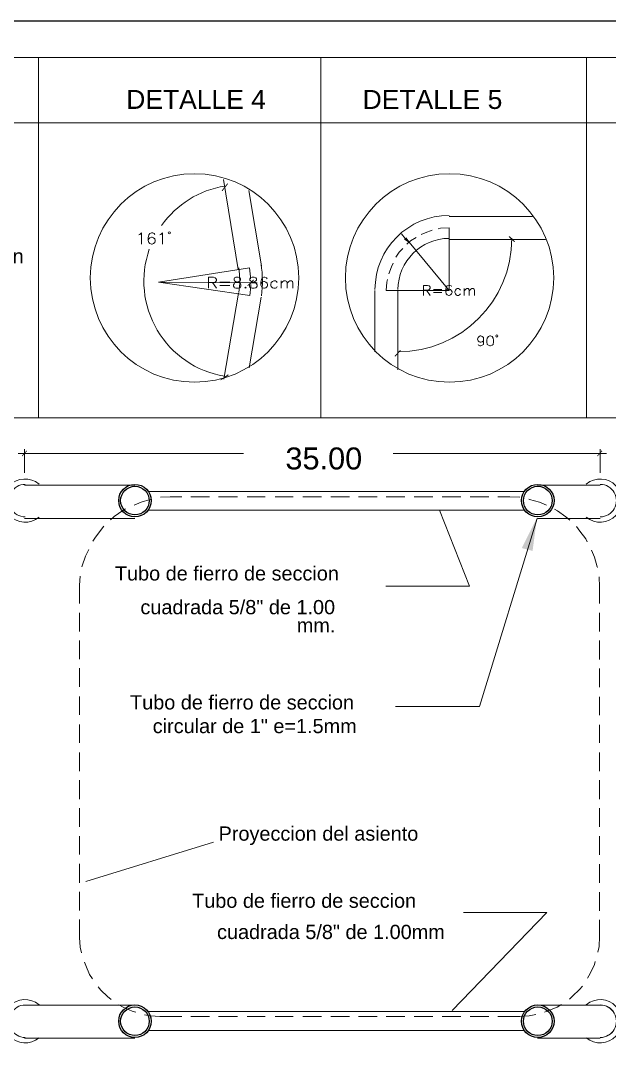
# Model space of a CAD drawing. Header units: inches. Extents: x 0.22 to 6.49, y 0.27 to 4.47.
# Drawn here: x 3.22 to 4.483, y 2.241 to 4.474 of the extents above; entities that cross this region are included whole.
import ezdxf

# ---------------------------------------------------------------- set-up
doc = ezdxf.new("R2010")
doc.units = ezdxf.units.IN
doc.header["$MEASUREMENT"] = 0
for name, color, linetype in [('PDF_PDF10_PDF9_PDF3_PDF5_0', 7, 'Continuous'), ('PDF_PDF10_PDF9_PDF3_PDF5_COTAS', 7, 'Continuous'), ('PDF_PDF10_PDF9_PDF3_PDF5_COTAS-01', 7, 'Continuous'), ('PDF_PDF10_PDF9_PDF3_PDF5_CUBIERTA', 7, 'Continuous'), ('PDF_PDF10_PDF9_PDF3_PDF5_PIEZAS', 7, 'Continuous'), ('PDF_Texto', 7, 'Continuous')]:
    doc.layers.add(name, color=color, linetype=linetype)
doc.layers.add('PDF_PDF10_PDF9_PDF3_PDF5_LINEAS COMPLEMENTARIAS', color=7, linetype='Continuous', true_color=0x7f7f7f)
doc.styles.add('PDF Arial', font='arial.ttf')

msp = doc.modelspace()

# ---------------------------------------------------------------- linework, layer by layer
at = {"layer": 'PDF_PDF10_PDF9_PDF3_PDF5_0', "lineweight": 5}
for points in [[(0.2955, 3.6222), (0.2955, 4.3958), (6.4104, 4.3958)], [(3.5002, 3.4476), (3.4975, 3.4469), (3.4778, 3.4409), (3.463, 3.4348)], [(3.5652, 3.4524), (3.5401, 3.4524), (3.5198, 3.4517)], [(3.6247, 3.4524), (3.5848, 3.4524)], [(3.685, 3.4524), (3.6443, 3.4524)], [(3.7445, 3.4524), (3.7053, 3.4524)], [(3.8047, 3.4524), (3.7655, 3.4524)], [(3.865, 3.4524), (3.825, 3.4524)], [(3.9252, 3.4524), (3.8853, 3.4524)], [(3.9848, 3.4524), (3.9448, 3.4524)], [(4.0443, 3.4524), (4.0044, 3.4524)], [(4.1046, 3.4524), (4.064, 3.4524)], [(4.1641, 3.4524), (4.1242, 3.4524)], [(4.2244, 3.4524), (4.1844, 3.4524)], [(4.2907, 3.4517), (4.2697, 3.4524), (4.244, 3.4524)], [(4.3482, 3.4348), (4.3333, 3.4409), (4.3117, 3.4469), (4.3103, 3.4476)], [(3.4447, 3.4266), (3.4386, 3.4233), (3.4203, 3.4104), (3.4122, 3.403)], [(4.3983, 3.4023), (4.3895, 3.4097), (4.3719, 3.4226), (4.3658, 3.426)], [(3.398, 3.3894), (3.3905, 3.3806), (3.3784, 3.3637), (3.3743, 3.3576)], [(4.4355, 3.3563), (4.4328, 3.3623), (4.42, 3.3793), (4.4125, 3.3887)], [(3.3655, 3.3393), (3.3587, 3.3251), (3.3513, 3.3048), (3.3506, 3.3021)], [(4.4579, 3.3008), (4.4572, 3.3021), (4.4511, 3.3231), (4.445, 3.338)], [(3.3472, 3.2825), (3.3459, 3.2629), (3.3459, 3.2236)], [(4.4619, 3.2236), (4.4619, 3.2595), (4.4612, 3.2811)], [(3.3459, 3.204), (3.3459, 3.164)], [(4.4619, 3.164), (4.4619, 3.204)], [(3.3459, 3.1444), (3.3459, 3.1045)], [(4.4619, 3.1038), (4.4619, 3.1444)], [(3.3459, 3.0849), (3.3459, 3.0449)], [(4.4619, 3.0442), (4.4619, 3.0842)], [(3.3459, 3.0239), (3.3459, 2.9847)], [(4.4619, 2.984), (4.4619, 3.0233)], [(3.3459, 2.9644), (3.3459, 2.9245)], [(4.4619, 2.9245), (4.4619, 2.9637)], [(3.3459, 2.9041), (3.3459, 2.8642)], [(4.4619, 2.8642), (4.4619, 2.9041)], [(3.3459, 2.8446), (3.3459, 2.804)], [(4.4619, 2.804), (4.4619, 2.8446)], [(3.3459, 2.7844), (3.3459, 2.7444)], [(4.4619, 2.7444), (4.4619, 2.7844)], [(3.3459, 2.7241), (3.3459, 2.6849)], [(4.4619, 2.6842), (4.4619, 2.7241)], [(3.3459, 2.6652), (3.3459, 2.6246)], [(4.4619, 2.624), (4.4619, 2.6646)], [(3.3459, 2.605), (3.3459, 2.5651)], [(4.4619, 2.5644), (4.4619, 2.6043)], [(3.3459, 2.5454), (3.3459, 2.5069), (3.3472, 2.4859), (3.3499, 2.4737)], [(4.4585, 2.4751), (4.4612, 2.4879), (4.4619, 2.5089), (4.4619, 2.5448)], [(3.3567, 2.4541), (3.3594, 2.4466), (3.3675, 2.4277), (3.3736, 2.4182)], [(4.4362, 2.4196), (4.4423, 2.4297), (4.4511, 2.4487), (4.4531, 2.4554)], [(3.3858, 2.4013), (3.3912, 2.3938), (3.4061, 2.3803), (3.4136, 2.3742)], [(4.3976, 2.3749), (4.4044, 2.381), (4.4193, 2.3952), (4.4254, 2.4026)], [(3.4298, 2.3627), (3.4393, 2.3573), (3.4589, 2.3485), (3.4663, 2.3465)], [(4.3442, 2.3465), (4.3509, 2.3492), (4.3712, 2.3573), (4.3807, 2.3634)], [(3.4853, 2.3411), (3.4982, 2.339), (3.5185, 2.3377), (3.5652, 2.3377)], [(3.5848, 2.3377), (3.6247, 2.3377)], [(3.6443, 2.3377), (3.685, 2.3377)], [(3.7053, 2.3377), (3.7445, 2.3377)], [(3.7655, 2.3377), (3.8047, 2.3377)], [(3.825, 2.3377), (3.865, 2.3377)], [(3.8853, 2.3377), (3.9252, 2.3377)], [(3.9448, 2.3377), (3.9848, 2.3377)], [(4.0044, 2.3377), (4.0443, 2.3377)], [(4.064, 2.3377), (4.1046, 2.3377)], [(4.1242, 2.3377), (4.1641, 2.3377)], [(4.1844, 2.3377), (4.2244, 2.3377)], [(4.244, 2.3377), (4.2907, 2.3377), (4.311, 2.339), (4.3252, 2.3417)]]:
    msp.add_lwpolyline(points, dxfattribs=at)
at = {"layer": 'PDF_PDF10_PDF9_PDF3_PDF5_0', "lineweight": 18}
for points in [[(3.6545, 4.1339), (3.6863, 3.9403)], [(3.7093, 4.1102), (3.7364, 3.9485)], [(4.1391, 4.054), (4.3184, 4.054)], [(4.1025, 4.0249), (4.0876, 4.0195), (4.0795, 4.0155)], [(4.1391, 4.0303), (4.1208, 4.029), (4.1154, 4.0276)], [(4.0687, 4.0094), (4.0565, 4.0019), (4.0484, 3.9952)], [(4.1391, 4.0053), (4.3462, 4.0053)], [(4.0396, 3.9857), (4.0321, 3.9776), (4.0247, 3.9667)], [(4.0193, 3.9545), (4.0152, 3.9464), (4.0098, 3.9315)], [(3.7127, 3.9207), (3.7127, 3.9248), (3.7107, 3.9444)], [(3.7113, 3.8848), (3.7134, 3.9051), (3.7134, 3.9085)], [(4.0071, 3.9193), (4.0058, 3.9133), (4.0044, 3.8957)], [(3.6558, 3.7055), (3.687, 3.8896)], [(3.98, 3.8957), (3.98, 3.7637)], [(4.0288, 3.8957), (4.0288, 3.7251)], [(4.0843, 3.8848), (4.0843, 3.9065), (4.0931, 3.9065), (4.0964, 3.9058), (4.0971, 3.9045), (4.0985, 3.9024), (4.0985, 3.9004), (4.0971, 3.8984), (4.0964, 3.8977), (4.0931, 3.8963), (4.0843, 3.8963)], [(4.091, 3.8963), (4.0985, 3.8848)], [(4.1059, 3.8977), (4.1235, 3.8977)], [(4.1059, 3.8909), (4.1235, 3.8909)], [(4.1445, 3.9038), (4.1438, 3.9058), (4.1404, 3.9065), (4.1384, 3.9065), (4.135, 3.9058), (4.133, 3.9024), (4.1323, 3.8977), (4.1323, 3.8923), (4.133, 3.8882), (4.135, 3.8862), (4.1384, 3.8848), (4.1391, 3.8848), (4.1425, 3.8862), (4.1445, 3.8882), (4.1459, 3.8909), (4.1459, 3.8923), (4.1445, 3.895), (4.1425, 3.8977), (4.1391, 3.8984), (4.1384, 3.8984), (4.135, 3.8977), (4.133, 3.895), (4.1323, 3.8923)], [(4.1634, 3.8963), (4.1614, 3.8984), (4.1594, 3.8997), (4.1567, 3.8997), (4.1546, 3.8984), (4.1526, 3.8963), (4.1513, 3.893), (4.1513, 3.8909), (4.1526, 3.8882), (4.1546, 3.8862), (4.1567, 3.8848), (4.1594, 3.8848), (4.1614, 3.8862), (4.1634, 3.8882)], [(4.1716, 3.8997), (4.1716, 3.8848)], [(4.1716, 3.895), (4.175, 3.8984), (4.177, 3.8997), (4.1804, 3.8997), (4.1817, 3.8984), (4.1824, 3.895), (4.1824, 3.8848)], [(4.1824, 3.895), (4.1858, 3.8984), (4.1878, 3.8997), (4.1912, 3.8997), (4.1932, 3.8984), (4.1939, 3.895), (4.1939, 3.8848)], [(3.71, 3.7298), (3.7357, 3.8814)], [(4.2129, 3.7908), (4.2129, 3.7874), (4.2101, 3.7853), (4.2074, 3.7847), (4.2061, 3.7847), (4.2034, 3.7853), (4.2013, 3.7874), (4.2, 3.7908), (4.2, 3.7914), (4.2013, 3.7948), (4.2034, 3.7968), (4.2061, 3.7982), (4.2074, 3.7982), (4.2101, 3.7968), (4.2129, 3.7948), (4.2129, 3.7908), (4.2129, 3.7853), (4.2129, 3.7799), (4.2101, 3.7779), (4.2074, 3.7765), (4.2054, 3.7765), (4.202, 3.7779), (4.2013, 3.7799)], [(3.4643, 3.4774), (3.2274, 3.4774)], [(4.3293, 3.4774), (4.4633, 3.4774)], [(3.4643, 3.4063), (3.2274, 3.4063)], [(4.3293, 3.4063), (4.4633, 3.4063)], [(3.4643, 2.3614), (3.2274, 2.3614)], [(4.3293, 2.3614), (4.4633, 2.3614)], [(3.4643, 2.291), (3.2274, 2.291)], [(4.3293, 2.291), (4.4633, 2.291)]]:
    msp.add_lwpolyline(points, dxfattribs=at)
at = {"layer": 'PDF_PDF10_PDF9_PDF3_PDF5_0', "lineweight": 13}
for points in [[(4.0044, 3.8957), (4.1391, 3.8957), (4.1391, 4.0303)], [(4.0437, 4.006), (4.0531, 3.9992), (4.045, 4.0073), (4.0369, 4.0168)], [(4.1391, 3.8957), (4.0531, 3.9992), (4.0464, 4.0087)], [(3.2274, 3.5045), (3.2274, 3.5552)], [(4.4633, 3.5045), (4.4633, 3.5552)], [(3.2139, 3.5458), (3.6978, 3.5458)], [(4.0193, 3.5458), (4.4768, 3.5458)], [(4.1188, 3.4239), (4.1831, 3.2608), (4.003, 3.2608)], [(4.3279, 3.4063), (4.2047, 3.003), (4.024, 3.003)], [(3.3594, 2.6273), (3.6335, 2.7113)], [(4.1459, 2.3505), (4.3489, 2.5603), (4.1702, 2.5603)]]:
    msp.add_lwpolyline(points, dxfattribs=at)
at = {"layer": 'PDF_PDF10_PDF9_PDF3_PDF5_0', "lineweight": 18}
msp.add_lwpolyline([(4.2264, 3.7982), (4.2237, 3.7968), (4.221, 3.7935), (4.2203, 3.7887), (4.2203, 3.7853), (4.221, 3.7799), (4.2237, 3.7779), (4.2264, 3.7765), (4.2284, 3.7765), (4.2318, 3.7779), (4.2338, 3.7799), (4.2345, 3.7853), (4.2345, 3.7887), (4.2338, 3.7935), (4.2318, 3.7968), (4.2284, 3.7982)], close=True, dxfattribs=at)
for points in [[(4.4636, 3.4097, 1.000005), (4.4636, 3.4794, -1.000005)], [(3.2291, 2.362, 1.000002), (3.2291, 2.2923, -1.000002)], [(4.4636, 2.2923, 1.000002), (4.4636, 2.362, -1.000002)]]:
    msp.add_lwpolyline(points, format="xyb", close=True, dxfattribs=at)
at = {"layer": 'PDF_PDF10_PDF9_PDF3_PDF5_0', "lineweight": 5}
for centre in [(3.5926, 3.9224), (4.1401, 3.9224)]:
    msp.add_circle(centre, 0.2237, dxfattribs=at)
at = {"layer": 'PDF_PDF10_PDF9_PDF3_PDF5_0', "lineweight": 18}
msp.add_circle((4.2416, 3.7979), 0.00237, dxfattribs=at)
for centre, radius, start, end in [((4.1394, 3.8974), 0.1594, 90, 180), ((4.1394, 3.8974), 0.11, 90.0001, 179.9999), ((3.5161, 3.9163), 0.1736, 351.6999, 9.1521), ((3.5161, 3.9163), 0.2223, 351.6998, 9.1518), ((3.2291, 3.4446), 0.0349, 89.9997, 270.0003), ((4.4636, 2.3272), 0.0349, 269.9999, 90.0001)]:
    msp.add_arc(centre, radius, start, end, dxfattribs=at)
at = {"layer": 'PDF_PDF10_PDF9_PDF3_PDF5_0', "lineweight": 13}
msp.add_arc((4.0298, 4.0077), 0.244, 270, 360, dxfattribs=at)
at = {"layer": 'PDF_PDF10_PDF9_PDF3_PDF5_0', "lineweight": 5}
for centre, start, end in [((3.2291, 3.4446), 50.0321, 309.9679), ((4.4636, 3.4446), 230.0321, 129.9679), ((3.2291, 2.3272), 50.0321, 309.9679), ((4.4636, 2.3272), 230.0321, 129.9679)]:
    msp.add_arc(centre, 0.0464, start, end, dxfattribs=at)
at = {"layer": 'PDF_PDF10_PDF9_PDF3_PDF5_0', "transparency": 33554559}
for points in [[(4.2805, 4.0006), (4.267, 4.0107), (4.269, 4.0121)], [(4.2792, 3.9992), (4.2805, 4.0006), (4.267, 4.0107)], [(4.0342, 3.7677), (4.0234, 3.7535), (4.022, 3.7549)], [(4.0355, 3.7664), (4.0342, 3.7677), (4.0234, 3.7535)], [(3.2322, 3.5525), (3.2227, 3.5397), (3.222, 3.541)], [(3.2328, 3.5505), (3.2322, 3.5525), (3.2227, 3.5397)], [(4.4572, 3.541), (4.4579, 3.5397), (4.4673, 3.5525)], [(4.4579, 3.5397), (4.4673, 3.5525), (4.468, 3.5505)], [(4.2954, 3.3427), (4.3279, 3.4084), (4.3184, 3.3366)]]:
    msp.add_solid(points, dxfattribs=at)
at = {"layer": 'PDF_PDF10_PDF9_PDF3_PDF5_COTAS', "lineweight": 5}
msp.add_lwpolyline([(0.2955, 4.3958), (6.4152, 4.3958), (6.4152, 0.3492), (0.2955, 0.3492)], close=True, dxfattribs=at)
at = {"layer": 'PDF_PDF10_PDF9_PDF3_PDF5_COTAS-01', "lineweight": 18}
for points in [[(3.4731, 4.0148), (3.4751, 4.0155), (3.4785, 4.0195), (3.4785, 3.9952)], [(3.5076, 4.0155), (3.5063, 4.0182), (3.5029, 4.0195), (3.5002, 4.0195), (3.4968, 4.0182), (3.4948, 4.0148), (3.4934, 4.0087), (3.4934, 4.0026), (3.4948, 3.9985), (3.4968, 3.9965), (3.5002, 3.9952), (3.5015, 3.9952), (3.5049, 3.9965), (3.5076, 3.9985), (3.5083, 4.0019), (3.5083, 4.0026), (3.5076, 4.0067), (3.5049, 4.0087), (3.5015, 4.01), (3.5002, 4.01), (3.4968, 4.0087), (3.4948, 4.0067), (3.4934, 4.0026)], [(3.5185, 4.0148), (3.5205, 4.0155), (3.5239, 4.0195), (3.5239, 3.9952)], [(3.6227, 3.9004), (3.6227, 3.9241), (3.6335, 3.9241), (3.6369, 3.9227), (3.6383, 3.9214), (3.6396, 3.9193), (3.6396, 3.9173), (3.6383, 3.9146), (3.6369, 3.9133), (3.6335, 3.9126), (3.6227, 3.9126)], [(3.6315, 3.9126), (3.6396, 3.9004)], [(3.647, 3.9133), (3.6687, 3.9133)], [(3.7486, 3.9207), (3.7472, 3.9227), (3.7438, 3.9241), (3.7411, 3.9241), (3.7377, 3.9227), (3.7364, 3.9193), (3.735, 3.9133), (3.735, 3.9078), (3.7364, 3.9038), (3.7377, 3.9011), (3.7411, 3.9004), (3.7425, 3.9004), (3.7459, 3.9011), (3.7486, 3.9038), (3.7492, 3.9065), (3.7492, 3.9078), (3.7486, 3.9112), (3.7459, 3.9133), (3.7425, 3.9146), (3.7411, 3.9146), (3.7377, 3.9133), (3.7364, 3.9112), (3.735, 3.9078)], [(3.7702, 3.9126), (3.7689, 3.9146), (3.7662, 3.916), (3.7628, 3.916), (3.7601, 3.9146), (3.7574, 3.9126), (3.7567, 3.9085), (3.7567, 3.9065), (3.7574, 3.9038), (3.7601, 3.9011), (3.7628, 3.9004), (3.7662, 3.9004), (3.7689, 3.9011), (3.7702, 3.9038)], [(3.7783, 3.916), (3.7783, 3.9004)], [(3.7783, 3.9112), (3.7824, 3.9146), (3.7844, 3.916), (3.7878, 3.916), (3.7905, 3.9146), (3.7912, 3.9112), (3.7912, 3.9004)], [(3.7912, 3.9112), (3.7953, 3.9146), (3.7973, 3.916), (3.8007, 3.916), (3.8027, 3.9146), (3.8034, 3.9112), (3.8034, 3.9004)], [(3.647, 3.9065), (3.6687, 3.9065)]]:
    msp.add_lwpolyline(points, dxfattribs=at)
at = {"layer": 'PDF_PDF10_PDF9_PDF3_PDF5_COTAS-01', "lineweight": 13}
for points in [[(3.7107, 3.9444), (3.5151, 3.9133), (3.7113, 3.8848)], [(3.5151, 3.9133), (3.7134, 3.9119), (3.7269, 3.9119)]]:
    msp.add_lwpolyline(points, dxfattribs=at)
at = {"layer": 'PDF_PDF10_PDF9_PDF3_PDF5_COTAS-01', "lineweight": 18}
for points in [[(3.6816, 3.9241), (3.6782, 3.9227), (3.6775, 3.9207), (3.6775, 3.918), (3.6782, 3.916), (3.6809, 3.9146), (3.6856, 3.9133), (3.689, 3.9126), (3.691, 3.9099), (3.6924, 3.9078), (3.6924, 3.9051), (3.691, 3.9024), (3.6904, 3.9011), (3.6863, 3.9004), (3.6816, 3.9004), (3.6782, 3.9011), (3.6775, 3.9024), (3.6762, 3.9051), (3.6762, 3.9078), (3.6775, 3.9099), (3.6795, 3.9126), (3.6829, 3.9133), (3.6877, 3.9146), (3.6904, 3.916), (3.691, 3.918), (3.691, 3.9207), (3.6904, 3.9227), (3.6863, 3.9241)], [(3.7161, 3.9241), (3.7127, 3.9227), (3.7113, 3.9207), (3.7113, 3.918), (3.7127, 3.916), (3.7147, 3.9146), (3.7195, 3.9133), (3.7235, 3.9126), (3.7256, 3.9099), (3.7269, 3.9078), (3.7269, 3.9051), (3.7256, 3.9024), (3.7242, 3.9011), (3.7208, 3.9004), (3.7161, 3.9004), (3.7127, 3.9011), (3.7113, 3.9024), (3.7107, 3.9051), (3.7107, 3.9078), (3.7113, 3.9099), (3.7141, 3.9126), (3.7174, 3.9133), (3.7222, 3.9146), (3.7242, 3.916), (3.7256, 3.918), (3.7256, 3.9207), (3.7242, 3.9227), (3.7208, 3.9241)], [(3.7019, 3.9024), (3.7005, 3.9011), (3.7019, 3.9004), (3.7032, 3.9011)]]:
    msp.add_lwpolyline(points, close=True, dxfattribs=at)
msp.add_circle((3.5384, 4.0192), 0.00237, dxfattribs=at)
at = {"layer": 'PDF_PDF10_PDF9_PDF3_PDF5_COTAS-01', "lineweight": 13}
for start, end in [(99.2012, 144.7171), (160.664, 260.5243)]:
    msp.add_arc((3.6907, 3.9156), 0.2068, start, end, dxfattribs=at)
at = {"layer": 'PDF_PDF10_PDF9_PDF3_PDF5_COTAS-01', "transparency": 33554559}
for points in [[(3.6511, 4.1102), (3.6525, 4.1089), (3.6633, 4.1258)], [(3.6525, 4.1089), (3.6633, 4.1258), (3.6646, 4.1244)], [(3.7195, 3.9193), (3.7073, 3.9051), (3.7059, 3.9065)], [(3.7208, 3.918), (3.7195, 3.9193), (3.7073, 3.9051)], [(3.6484, 3.7041), (3.6491, 3.7028), (3.6646, 3.7156)], [(3.6491, 3.7028), (3.6646, 3.7156), (3.666, 3.7136)]]:
    msp.add_solid(points, dxfattribs=at)
at = {"layer": 'PDF_PDF10_PDF9_PDF3_PDF5_CUBIERTA', "lineweight": 13}
for points in [[(3.4921, 3.4639), (4.3015, 3.4639)], [(3.4941, 3.4239), (4.2995, 3.4239)], [(3.4921, 2.3478), (4.3015, 2.3478)], [(3.4941, 2.3072), (4.2995, 2.3072)]]:
    msp.add_lwpolyline(points, dxfattribs=at)
at = {"layer": 'PDF_PDF10_PDF9_PDF3_PDF5_LINEAS COMPLEMENTARIAS', "lineweight": 5}
for points in [[(3.2579, 3.6222), (3.2579, 4.3958)], [(3.8636, 3.6222), (3.8636, 4.3958)], [(4.4342, 3.6222), (4.4342, 4.3958)], [(0.2955, 4.2557), (6.4104, 4.2557)], [(0.2955, 3.6222), (6.4104, 3.6222)]]:
    msp.add_lwpolyline(points, dxfattribs=at)
at = {"layer": 'PDF_PDF10_PDF9_PDF3_PDF5_PIEZAS', "lineweight": 25}
msp.add_lwpolyline([(6.4943, 4.4743), (6.4943, 0.2707), (0.217, 0.2707), (0.217, 4.4743)], close=True, dxfattribs=at)
for centre, radius in [((3.4647, 3.4446), 0.0349), ((3.4647, 3.4446), 0.0308), ((4.3296, 3.4446), 0.0349), ((4.3296, 3.4446), 0.0308), ((3.4647, 2.3272), 0.0349), ((3.4647, 2.3272), 0.0308), ((4.3296, 2.3272), 0.0349), ((4.3296, 2.3272), 0.0308)]:
    msp.add_circle(centre, radius, dxfattribs=at)

# ---------------------------------------------------------------- texts
at = {"layer": 'PDF_Texto', "attachment_point": 7, "style": 'PDF Arial'}
for s, insert, char_height in [('DETALLE 4', (3.446, 4.2853), 0.04066), ('DETALLE 5', (3.9536, 4.2846), 0.04066), ('Regatón inyectado en', (2.8112, 3.9448), 0.030506), ('35.00', (3.7878, 3.5108), 0.04714), ('Tubo de fierro de seccion', (3.4217, 3.2727), 0.030506), ('cuadrada 5/8" de 1.00', (3.4765, 3.2003), 0.030506), ('mm.', (3.8122, 3.1617), 0.03051), ('Tubo de fierro de seccion', (3.4542, 2.9959), 0.030506), ('circular de 1" e=1.5mm', (3.5029, 2.9451), 0.030506), ('Proyeccion del asiento', (3.6443, 2.7055), 0.030506), ('Tubo de fierro de seccion', (3.5875, 2.5702), 0.030506), ('cuadrada 5/8" de 1.00mm', (3.641, 2.5032), 0.030506)]:
    msp.add_mtext(s, dxfattribs=dict(at, insert=insert, char_height=char_height))

doc.saveas('drawing.dxf')
